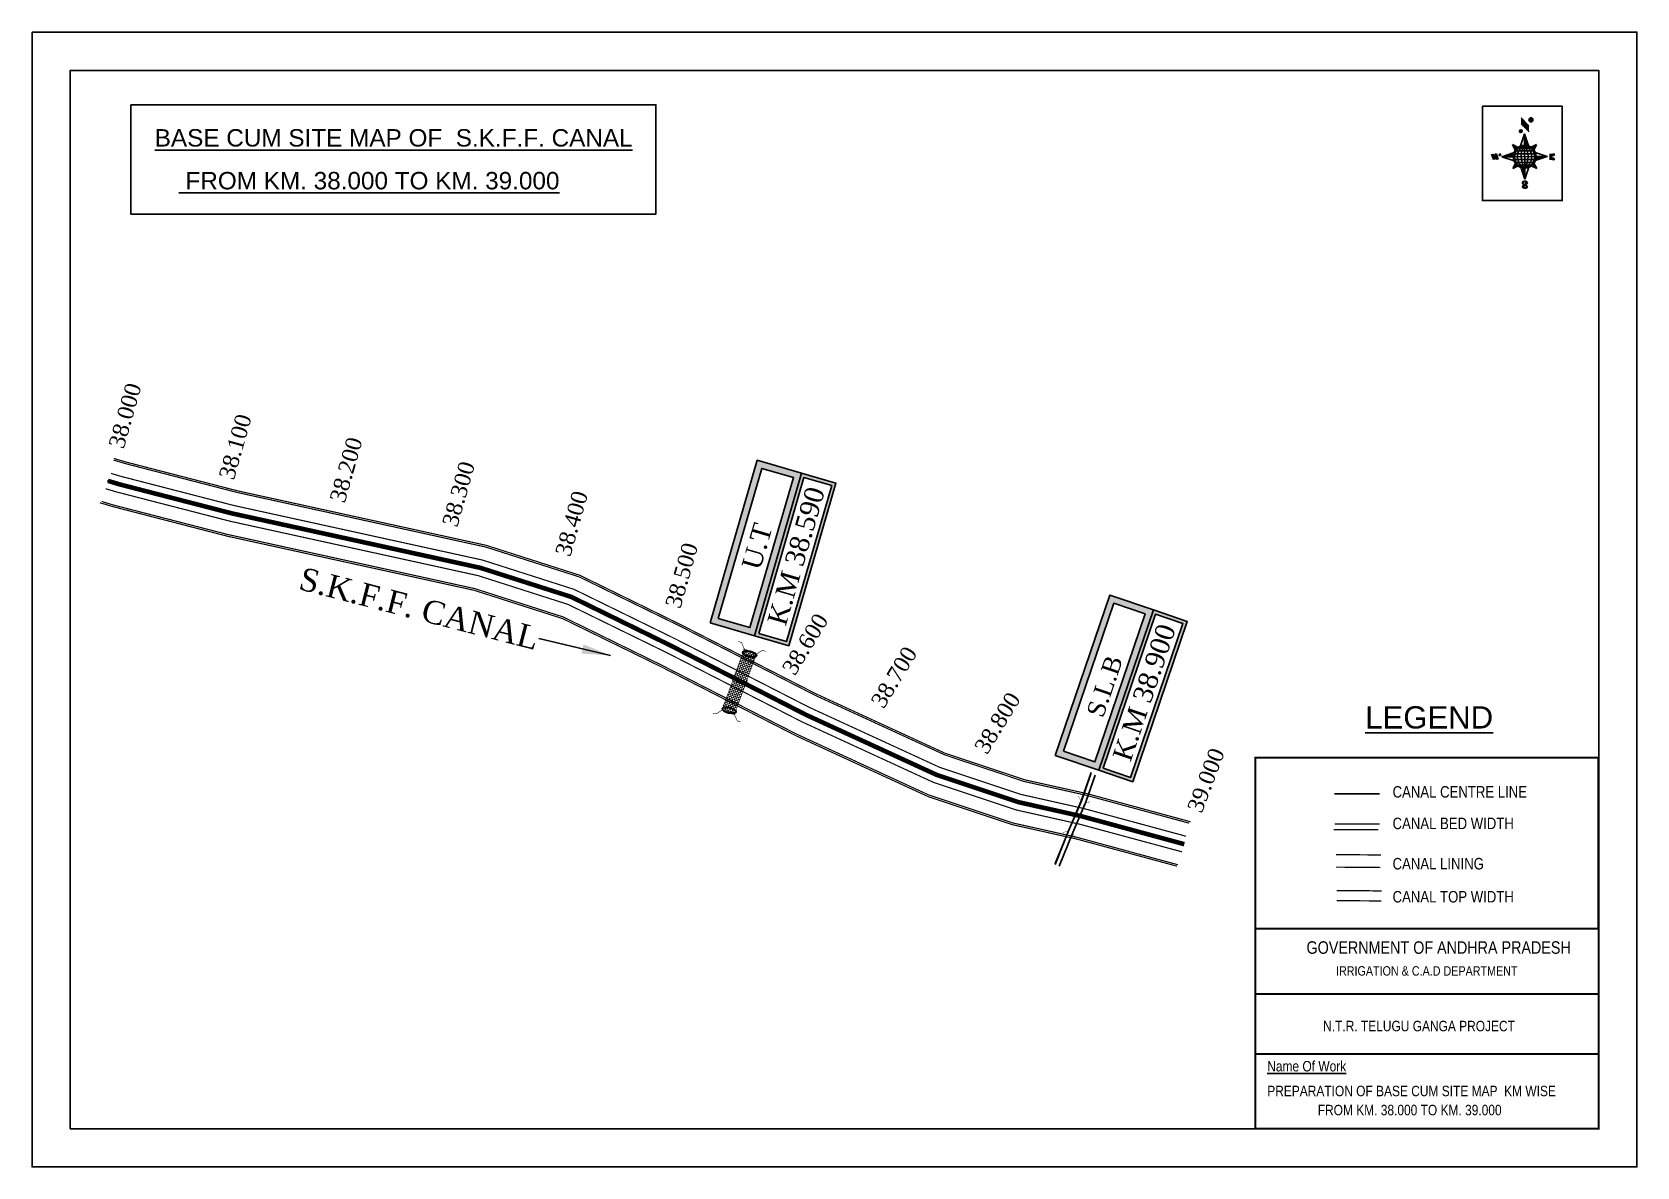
# Model space of a CAD drawing. Header units: inches. Extents: x 16 to 1414, y 9 to 998.
import ezdxf
from ezdxf.enums import TextEntityAlignment as Align

# ---------------------------------------------------------------- set-up
doc = ezdxf.new("R2010")
doc.units = ezdxf.units.IN
doc.header["$MEASUREMENT"] = 0
doc.linetypes.add('ACAD_ISO02W100', pattern=[15, 12, -3])
for name, color, linetype in [('AQUADUCT', 1, 'Continuous'), ('bed with', 5, 'Continuous'), ('BLOCK', 7, 'Continuous'), ('bord', 1, 'Continuous'), ('C LINE COO', 6, 'Continuous'), ('cahnige', 7, 'Continuous'), ('FRAME 025', 7, 'Continuous'), ('laying', 4, 'Continuous'), ('lining', 4, 'Continuous'), ('ROAD', 6, 'Continuous'), ('SLB', 11, 'Continuous'), ('STREAM', 4, 'Continuous'), ('TABLE', 7, 'Continuous'), ('TEXT', 7, 'Continuous'), ('TITLEBLOCK', 7, 'Continuous'), ('top of bund', 1, 'Continuous'), ('UT', 173, 'ACAD_ISO02W100'), ('V', 6, 'Continuous'), ('ZSTU', 7, 'Continuous')]:
    doc.layers.add(name, color=color, linetype=linetype)
doc.styles.add('5mm', font='times.ttf', dxfattribs={"height": 3})
doc.styles.add('A', font='arial.ttf')
doc.styles.add('ARIALN', font='ARIALN.TTF')
doc.styles.get("Standard").update_dxf_attribs({"font": 'arial.ttf'})
doc.dimstyles.get("Standard").update_dxf_attribs({"dimtxt": 0.18, "dimasz": 0.18, "dimexe": 0.18, "dimexo": 0.0625, "dimgap": 0.09, "dimtad": 0, "dimtih": 1, "dimtoh": 1, "dimdec": 4, "dimzin": 0, "dimdsep": 46, "dimtxsty": 'Standard', "dimcen": 0.09, "dimadec": 0, "dimazin": 0, "dimtfac": 1, "dimtdec": 4, "dimtofl": 0, "dimtmove": 0, "dimatfit": 3, "dimfxl": 1, "dimtolj": 1, "dimtzin": 0, "dimarcsym": 0})
pattern_1 = [(267.297113149, (-8720374.938, 50637915.138), (10.5367255337, -0.497431438), [])]
pattern_2 = [(357.297113149, (-8720374.938, 50637915.138), (0.497431438, 10.5367255337), [])]

# ---------------------------------------------------------------- blocks, each defined once
blk = doc.blocks.new('GGF')
at = {"layer": 'STREAM'}
h = blk.add_hatch(dxfattribs=at)
h.set_pattern_fill('DASH', color=256, scale=10, angle=-6.0827, style=0)
h.set_pattern_definition([(353.91726508, (-115347.3726, 1016.3876), (1.3754179499, 1.1105068496), [1.25, -1.25])])
h.paths.add_polyline_path([(406186.8, 1485623.9), (406186.3, 1485618.2), (406185.8, 1485612.4), (406242.6, 1485608.9), (406242.9, 1485614.6), (406243.1, 1485620.4)])
at = {"layer": 'laying', "linetype": 'ByBlock', "extrusion": (0, 0, -1)}
for centre in [(406188.8, 1485618.1), (406240.8, 1485615)]:
    blk.add_ellipse(centre, major_axis=(0.4, -6.37), ratio=0.388717, dxfattribs=at)
at = {"layer": 'laying', "linetype": 'ByBlock'}
for points in [[(406189.2, 1485612.2), (406189.1, 1485612.2), (406189.1, 1485612.2), (406188.9, 1485612.3), (406188.8, 1485612.4), (406188.5, 1485612.6), (406188.4, 1485612.8), (406188, 1485613.3), (406187.7, 1485613.9), (406187.3, 1485615.2), (406187.1, 1485615.9), (406186.9, 1485617.5), (406186.8, 1485618.3), (406186.8, 1485619.9), (406186.9, 1485620.7), (406187.2, 1485622.1), (406187.4, 1485622.7), (406187.7, 1485623.4), (406187.9, 1485623.6), (406188.1, 1485623.8), (406188.2, 1485623.9), (406188.4, 1485624), (406188.5, 1485624), (406188.6, 1485623.9), (406188.7, 1485623.9), (406189, 1485623.8), (406189.1, 1485623.6), (406189.4, 1485623.3), (406189.5, 1485623.1), (406190, 1485622.3), (406190.2, 1485621.6), (406190.6, 1485620), (406190.8, 1485619), (406190.9, 1485617.2), (406190.8, 1485616.3), (406190.6, 1485614.6), (406190.4, 1485613.9), (406190.1, 1485613), (406189.9, 1485612.8), (406189.6, 1485612.4), (406189.5, 1485612.4), (406189.3, 1485612.3), (406189.3, 1485612.2), (406189.2, 1485612.2)], [(406241.2, 1485609.1), (406241.1, 1485609.1), (406241, 1485609.1), (406240.8, 1485609.2), (406240.7, 1485609.3), (406240.5, 1485609.5), (406240.4, 1485609.6), (406240, 1485610.2), (406239.7, 1485610.7), (406239.3, 1485612), (406239.1, 1485612.8), (406238.9, 1485614.4), (406238.8, 1485615.2), (406238.8, 1485616.8), (406238.9, 1485617.6), (406239.1, 1485618.9), (406239.3, 1485619.5), (406239.7, 1485620.2), (406239.8, 1485620.4), (406240.1, 1485620.7), (406240.2, 1485620.8), (406240.4, 1485620.8), (406240.4, 1485620.8), (406240.6, 1485620.8), (406240.7, 1485620.8), (406241, 1485620.6), (406241.1, 1485620.5), (406241.4, 1485620.2), (406241.5, 1485620), (406241.9, 1485619.2), (406242.2, 1485618.5), (406242.6, 1485616.8), (406242.7, 1485615.9), (406242.8, 1485614.1), (406242.8, 1485613.1), (406242.6, 1485611.5), (406242.4, 1485610.7), (406242, 1485609.9), (406241.9, 1485609.6), (406241.6, 1485609.3), (406241.5, 1485609.2), (406241.3, 1485609.1), (406241.2, 1485609.1), (406241.2, 1485609.1)]]:
    blk.add_open_spline(points, degree=3, knots=[0, 0, 0, 0, 0.189072, 0.189072, 0.378144, 0.378144, 0.567217, 0.567217, 0.964238, 0.964238, 1.36126, 1.36126, 1.758281, 1.758281, 2.155303, 2.155303, 2.552324, 2.552324, 2.807761, 2.807761, 3.01244, 3.01244, 3.217119, 3.217119, 3.421798, 3.421798, 3.626477, 3.626477, 3.831155, 3.831155, 4.280923, 4.280923, 4.73069, 4.73069, 5.180458, 5.180458, 5.630225, 5.630225, 5.896844, 5.896844, 6.112115, 6.112115, 6.283185, 6.283185, 6.283185, 6.283185], dxfattribs=at)
at = {"layer": 'UT', "ltscale": 0.2, "const_width": 0.5}
for points in [[(406181, 1485605.6), (406181.2, 1485608.6), (406185.8, 1485612.4), (406186.3, 1485618.2), (406186.8, 1485623.9), (406182.5, 1485628), (406182.5, 1485631)], [(406186.8, 1485623.9), (406243.1, 1485620.4)], [(406247.7, 1485627.4), (406247.6, 1485624.4), (406243.1, 1485620.4), (406242.9, 1485614.6), (406242.6, 1485608.9), (406247.1, 1485604.9), (406247.3, 1485602)], [(406185.8, 1485612.4), (406242.6, 1485608.9)]]:
    blk.add_lwpolyline(points, dxfattribs=at)
blk = doc.blocks.new('FGDFGDFG6YURT')
at = {"layer": 'ROAD', "color": 1, "linetype": 'Continuous', "lineweight": 25}
for points in [[(386103.5, 1482907.4, 0), (386134.5, 1482913, 0), (386162.3, 1482917.4, 0), (386187, 1482923.1, 0)], [(386104.2, 1482903.5, 0), (386135.2, 1482909.2, 0), (386163.1, 1482913.6, 0), (386187.9, 1482919.3, 0)], [(386104.3, 1482907.7, 0), (386135.3, 1482913.3, 0), (386163.2, 1482917.7, 0), (386188, 1482923.4, 0)]]:
    blk.add_polyline3d(points, dxfattribs=at)
at = {"layer": 'SLB'}
for points, const_width in [([(386134.6, 1482913.4), (386134.2, 1482913.4), (386130.6, 1482916.6)], 0.3), ([(386134.6, 1482913.4), (386148.2, 1482915.4), (386161.8, 1482917.9)], 0.5), ([(386161.9, 1482914.1), (386148.3, 1482911.6), (386134.8, 1482908.7)], 0.5), ([(386162, 1482918.2), (386148.4, 1482915.7), (386134.9, 1482912.9)], 0.5), ([(386161.8, 1482917.9), (386162.2, 1482917.9), (386164.8, 1482922)], 0.3), ([(386161.9, 1482914.1), (386162.2, 1482914), (386165.9, 1482910.9)], 0.3), ([(386134.8, 1482908.7), (386134.5, 1482908.7), (386131.9, 1482904.6)], 0.3)]:
    blk.add_lwpolyline(points, dxfattribs=dict(at, const_width=const_width))
blk = doc.blocks.new('*X5')
at = {"color": 0, "linetype": 'Continuous'}
for p, q in [((6321.6, 240.5), (6322.3, 241.2)), ((6321.6, 240.3), (6322.3, 241)), ((6321.6, 240.1), (6322.3, 240.8)), ((6321.6, 239.9), (6322.4, 240.7)), ((6321.6, 239.8), (6322.4, 240.6)), ((6321.6, 239.6), (6322.5, 240.5)), ((6321.6, 239.4), (6322.5, 240.3)), ((6321.6, 239.2), (6322.6, 240.2)), ((6321.7, 239.1), (6322.6, 240.1)), ((6321.8, 240.8), (6322.4, 241.4)), ((6321.8, 239), (6322.7, 240)), ((6321.8, 239), (6322.8, 239.9)), ((6321.9, 238.9), (6322.9, 239.8)), ((6322, 238.8), (6323, 239.7)), ((6322.1, 241.3), (6322.4, 241.6)), ((6322.1, 238.7), (6323.1, 239.6)), ((6322.2, 238.6), (6323.1, 239.6)), ((6322.3, 238.5), (6323.2, 239.5)), ((6322.4, 238.5), (6323.3, 239.4)), ((6322.5, 238.4), (6323.4, 239.3)), ((6322.7, 238.4), (6323.6, 239.3)), ((6322.8, 238.3), (6323.7, 239.2)), ((6322.9, 238.3), (6323.8, 239.1)), ((6323.1, 238.2), (6323.9, 239.1)), ((6323.2, 238.2), (6324, 239)), ((6323.3, 238.2), (6324.2, 239)), ((6323.5, 238.1), (6324.3, 238.9)), ((6323.7, 238.1), (6324.4, 238.9)), ((6323.8, 238.1), (6324.6, 238.8)), ((6324.1, 238.2), (6324.7, 238.8)), ((6324.3, 238.3), (6324.9, 238.8)), ((6324.6, 238.3), (6325.1, 238.8)), ((6324.8, 238.4), (6325.2, 238.8)), ((6325.1, 238.5), (6325.4, 238.8)), ((6325.4, 238.6), (6325.6, 238.8))]:
    blk.add_line(p, q, dxfattribs=at)
blk = doc.blocks.new('*X4')
at = {"color": 0, "linetype": 'Continuous'}
for p, q in [((6324.4, 240.3), (6324.5, 240.4)), ((6324.6, 240.3), (6324.8, 240.5)), ((6324.7, 240.2), (6325, 240.5)), ((6324.8, 240.2), (6325.2, 240.6)), ((6325, 240.1), (6325.5, 240.6)), ((6325.1, 240.1), (6325.6, 240.6)), ((6325.2, 240), (6325.8, 240.6)), ((6325.3, 240), (6326, 240.6)), ((6325.4, 239.9), (6326.1, 240.6)), ((6325.5, 239.8), (6326.2, 240.5)), ((6325.6, 239.8), (6326.3, 240.5)), ((6325.7, 239.7), (6326.5, 240.4)), ((6325.9, 239.6), (6326.6, 240.3)), ((6326, 239.5), (6326.7, 240.3)), ((6326, 239.4), (6326.8, 240.2)), ((6326.1, 239.3), (6327, 240.2)), ((6326.2, 239.3), (6327.1, 240.1)), ((6326.3, 239.2), (6327.1, 240)), ((6326.4, 239.1), (6327.2, 239.9)), ((6326.5, 239), (6327.3, 239.8)), ((6326.5, 238.9), (6327.4, 239.7)), ((6326.6, 238.8), (6327.5, 239.6)), ((6326.7, 238.7), (6327.5, 239.5)), ((6326.8, 238.6), (6327.6, 239.4)), ((6326.8, 238.5), (6327.7, 239.3)), ((6326.8, 236.5), (6327.4, 237)), ((6326.9, 238.3), (6327.8, 239.2)), ((6326.9, 238.2), (6327.9, 239.1)), ((6326.9, 236.8), (6327.6, 237.4)), ((6327, 238.1), (6327.8, 239)), ((6327, 237.9), (6327.8, 238.8)), ((6327, 237.8), (6327.8, 238.6)), ((6327, 237.6), (6327.8, 238.4)), ((6327, 237.4), (6327.8, 238.2)), ((6327, 237.3), (6327.8, 238)), ((6327, 237.1), (6327.8, 237.9))]:
    blk.add_line(p, q, dxfattribs=at)
blk = doc.blocks.new('H')
at = {"layer": 'bord', "extrusion": (0.000427885, 0.004792, 0.999988)}
h = blk.add_hatch(dxfattribs=at)
h.set_pattern_fill('LINE', color=8, scale=84.387686, angle=-2.7029, style=0)
h.set_pattern_definition(pattern_2)
h.paths.add_polyline_path([(-492, 786, -0.090992), (-448, 775), (-486, 912)])
h = blk.add_hatch(dxfattribs=at)
h.set_pattern_fill('LINE', color=8, scale=84.387686, angle=-92.7029, style=0)
h.set_pattern_definition(pattern_1)
h.paths.add_polyline_path([(-625, 665, -0.090992), (-615, 710), (-751, 671)])
h = blk.add_hatch(dxfattribs=at)
h.set_pattern_fill('LINE', color=8, scale=84.387686, angle=-92.7029, style=0)
h.set_pattern_definition(pattern_1)
h.paths.add_polyline_path([(-246, 647), (-372, 653, -0.090992), (-382, 609)])
h = blk.add_hatch(dxfattribs=at)
h.set_pattern_fill('LINE', color=8, scale=84.387686, angle=-2.7029, style=0)
h.set_pattern_definition(pattern_2)
h.paths.add_polyline_path([(-504, 533, -0.090992), (-549, 543), (-510, 406)])
for p, q in [((-516, 1087, -1217), (-432, 994, -1217)), ((-538, 774, -1216), (-487, 906, -1216)), ((-519, 1020, -1217), (-435, 927, -1216)), ((-487, 906, -1216), (-493, 780, -1216)), ((-487, 906, -1216), (-448, 769, -1216)), ((-627, 794, -1216), (-567, 760, -1216)), ((-627, 794, -1216), (-584, 747, -1215)), ((-599, 731, -1215), (-627, 794, -1216)), ((-421, 753, -1216), (-359, 781, -1216)), ((-359, 781, -1216), (-405, 739, -1216)), ((-359, 781, -1216), (-392, 721, -1215)), ((-865, 701, -1215), (-847, 638, -1215)), ((-847, 700, -1215), (-829, 637, -1215)), ((-829, 699, -1215), (-811, 636, -1215)), ((-829, 699, -1215), (-811, 698, -1215)), ((-811, 698, -1215), (-794, 635, -1215)), ((-752, 665, -1215), (-615, 704, -1215)), ((-752, 665, -1215), (-625, 659, -1215)), ((-619, 614, -1215), (-752, 665, -1215)), ((-639, 526, -1214), (-606, 585, -1215)), ((-639, 526, -1214), (-593, 568, -1215)), ((-577, 553, -1215), (-639, 526, -1214)), ((-371, 513, -1214), (-431, 546, -1215)), ((-371, 513, -1214), (-414, 560, -1215)), ((-399, 576, -1215), (-371, 513, -1214)), ((-246, 641, -1215), (-383, 603, -1215)), ((-379, 693, -1215), (-246, 641, -1215)), ((-373, 647, -1215), (-246, 641, -1215)), ((-213, 669, -1215), (-217, 601, -1215)), ((-197, 600, -1215), (-194, 668, -1215)), ((-511, 400, -1214), (-549, 537, -1214)), ((-460, 533, -1215), (-511, 400, -1214)), ((-505, 527, -1214), (-511, 400, -1214))]:
    blk.add_line(p, q, dxfattribs=at)
at = {"layer": 'bord', "color": 8, "linetype": 'ByBlock', "extrusion": (0.000427885, 0.004792, 0.999988)}
for p, q in [((-386, 711, -1215), (-605, 722, -1215)), ((-411, 744, -1216), (-578, 752, -1216)), ((-493, 780, -1216), (-505, 527, -1214)), ((-373, 647, -1215), (-625, 659, -1215)), ((-378, 616, -1215), (-623, 628, -1215)), ((-375, 679, -1215), (-620, 691, -1215)), ((-392, 585, -1215), (-611, 595, -1215)), ((-420, 555, -1215), (-587, 562, -1215))]:
    blk.add_line(p, q, dxfattribs=at)
at = {"layer": 'bord', "extrusion": (0.000427885, 0.004792, 0.999988), "elevation": -1212}
for points, const_width in [([(-522, 960), (-516, 1093)], 1.61), ([(-434, 933), (-428, 1066)], 1.61), ([(-870, 707), (-846, 706)], 0.642), ([(-829, 643), (-855, 644)], 0.642), ([(-829, 643), (-821, 678)], 0.642), ([(-811, 642), (-784, 641)], 0.642), ([(-793, 641), (-782, 694)], 0.642), ([(-177, 605), (-226, 607)], 0.706), ([(-223, 676), (-174, 673)], 0.706), ([(-195, 645), (-185, 644)], 0.706)]:
    blk.add_lwpolyline(points, dxfattribs=dict(at, const_width=const_width))
for points, const_width in [([(-414, 1073, 1), (-398, 1058, 1)], 22.3), ([(-530, 950, 1), (-520, 939, 1)], 14.8), ([(-776, 697, 1), (-769, 690, 1)], 8.9), ([(-180, 618, 1), (-173, 611, 1)], 9.79), ([(-178, 667, 1), (-171, 660, 1)], 9.79), ([(-490, 362, 1), (-498, 369, 1)], 11.1), ([(-525, 322, 1), (-533, 329, 1)], 11.1)]:
    blk.add_lwpolyline(points, format="xyb", close=True, dxfattribs=dict(at, const_width=const_width))
for points in [[(-537, 317), (-531, 310), (-520, 307), (-505, 307), (-494, 310), (-486, 318), (-487, 326), (-491, 333), (-494, 336), (-503, 341), (-522, 347), (-530, 352), (-534, 355), (-537, 363), (-537, 373), (-530, 381), (-520, 384), (-504, 384), (-493, 380), (-487, 373)], [(-522, 348), (-526, 354), (-528, 361), (-528, 371), (-526, 375), (-521, 381), (-515, 384)], [(-505, 307), (-499, 312), (-497, 319), (-497, 327), (-501, 335), (-509, 343)]]:
    blk.add_lwpolyline(points, dxfattribs=at)
at = {"layer": 'bord', "extrusion": (0.000427885, 0.004792, 0.999988)}
for centre, radius in [((-406, 1065, -1212), 22.3), ((-525, 944, -1212), 14.8), ((-498, 659, -1212), 127), ((-773, 694, -1212), 8.9), ((-177, 615, -1212), 9.79), ((-174, 663, -1212), 9.79), ((-494, 365, -1212), 11.1), ((-529, 325, -1212), 11.1)]:
    blk.add_circle(centre, radius, dxfattribs=at)
at = {"layer": 'bord', "color": 8, "linetype": 'ByBlock', "extrusion": (0.000427885, 0.004792, 0.999988)}
for centre, radius, start, end in [((-482, 658, -1212), 128, 94.9254, 259.6691), ((-437, 656, -1212), 141, 113.2864, 241.308), ((-316, 651, -1212), 222, 142.5892, 212.0053), ((-560, 662, -1212), 141, 293.2864, 61.308), ((-681, 668, -1212), 222, 322.5892, 32.0053), ((-515, 660, -1212), 128, 274.9254, 79.6691)]:
    blk.add_arc(centre, radius, start, end, dxfattribs=at)
at = {"layer": 'bord', "extrusion": (0.000427885, 0.004792, 0.999988)}
for points in [[(-516, 1093, -1212), (-431, 1000, -1212), (-519, 1026, -1212), (-434, 933, -1212)], [(-864, 707, -1212), (-846, 706, -1212), (-846, 644, -1212), (-829, 643, -1212)], [(-829, 705, -1212), (-811, 704, -1212), (-811, 642, -1212), (-793, 641, -1212)], [(-193, 674, -1212), (-197, 606, -1212), (-213, 675, -1212), (-216, 607, -1212)]]:
    blk.add_solid(points, dxfattribs=at)
at = {"layer": 'bord', "extrusion": (0.000427885, 0.004792, 0.999988), "xscale": 7.977342409717546, "yscale": 7.977342408231451, "zscale": 7.977342408476333, "rotation": 138.0840426661453}
for name, p in [('*X4', (38301, -31929, -1212)), ('*X5', (38314, -31951, -1212))]:
    blk.add_blockref(name, p, dxfattribs=at)
blk = doc.blocks.new('KKKK')
at = {"layer": 'cahnige', "color": 1, "style": '5mm'}
blk.add_text('S.K.F.F. CANAL', height=20, rotation=19.1758, dxfattribs=at).set_placement((317677.4, 1602113.8))
at = {"layer": 'ZSTU', "color": 1}
blk.add_leader([(317936.6, 1602216.4), (317876.5, 1602194.2)], dimstyle='Standard', override={"dimasz": 25, "dimgap": 0.09, "dimtad": 0}, dxfattribs=at)

msp = doc.modelspace()

# ---------------------------------------------------------------- hatches: boundary and pattern name
at = {"layer": 'C LINE COO'}
h = msp.add_hatch(color=135, dxfattribs=at)
h.set_gradient(color1=(141, 177, 78), color2=(107, 135, 59), one_color=1, tint=0.38)
h.paths.add_polyline_path([(613.6, 487.3), (651.5, 618.1), (679.2, 610), (641.2, 479.3)], flags=16)
h.paths.add_polyline_path([(606.5, 483.4), (647.6, 625.1), (686.2, 613.9), (645.1, 472.2)])
h = msp.add_hatch(color=200, dxfattribs=at)
h.paths.add_polyline_path([(648.9, 474.2), (688.3, 610.2), (712.5, 603.2), (673, 467.2)], flags=16)
h.paths.add_polyline_path([(645.1, 472.2), (686.2, 613.9), (716.2, 605.2), (675.1, 463.5)])
h = msp.add_hatch(color=135, dxfattribs=at)
h.set_gradient(color1=(141, 177, 78), color2=(107, 135, 59), one_color=1, tint=0.38)
h.paths.add_polyline_path([(914.4, 371.6), (958.3, 500.5), (985.5, 491.2), (941.7, 362.3)], flags=16)
h.paths.add_polyline_path([(907.2, 368), (954.7, 507.7), (992.8, 494.8), (945.2, 355)])
h = msp.add_hatch(color=200, dxfattribs=at)
h.paths.add_polyline_path([(949.1, 356.9), (994.7, 490.9), (1018.5, 482.8), (972.9, 348.8)], flags=16)
h.paths.add_polyline_path([(945.2, 355), (992.8, 494.8), (1022.3, 484.7), (974.8, 345)])

# ---------------------------------------------------------------- linework, layer by layer
at = {"linetype": 'ByBlock'}
for points in [[(15.7, 998.2), (1414.1, 998.2), (1414.1, 9.4), (15.7, 9.4)], [(1380.8, 42.7), (49, 42.7), (49, 964.9), (1380.8, 964.9)]]:
    msp.add_lwpolyline(points, close=True, dxfattribs=at)
at = {"linetype": 'ByBlock', "elevation": -0.1}
msp.add_lwpolyline([(1279.5, 933.6), (1349.1, 933.6), (1349.1, 851.4), (1279.5, 851.4)], close=True, dxfattribs=at)
at = {"layer": 'bed with'}
for points, const_width in [([(1021.3, 297.5), (931.6, 321.8), (877.2, 334), (806.5, 357.6), (693, 409.8), (575.4, 469.9), (488.1, 512.6), (408.1, 538.2), (191.6, 585.7), (93.6, 611), (84.5, 613.7)], 1), ([(1017.8, 283.9), (928.2, 308.1), (873.4, 320.4), (801.3, 344.4), (686.8, 397.1), (569.1, 457.3), (482.8, 499.5), (404.4, 524.6), (188.3, 572), (89.8, 597.4), (79.9, 600.3)], 1), ([(1190, 308.1), (1186.5, 308.2), (1150.8, 308.2)], 1.11), ([(1188.7, 303.3), (1186.4, 303.3), (1150, 303.3), (1149.8, 303.3)], 1.11)]:
    msp.add_lwpolyline(points, dxfattribs=dict(at, const_width=const_width))
at = {"layer": 'BLOCK', "color": 4}
for p in [(81.8, 607.2), (178.5, 581.8), (276.1, 559.9), (373.8, 538.5), (469.9, 511), (560.8, 469.2), (649.9, 423.9), (739.9, 380.4), (832.1, 341.6)]:
    msp.add_point(p, dxfattribs=at)
at = {"layer": 'C LINE COO', "color": 105}
for points in [[(606.5, 483.4), (647.6, 625.1), (686.2, 613.9), (645.1, 472.2)], [(613.6, 487.3), (651.5, 618.1), (679.2, 610), (641.2, 479.3)], [(907.2, 368), (954.7, 507.7), (992.8, 494.8), (945.2, 355)], [(914.4, 371.6), (958.3, 500.5), (985.5, 491.2), (941.7, 362.3)]]:
    msp.add_lwpolyline(points, close=True, dxfattribs=at)
at = {"layer": 'C LINE COO', "const_width": 4}
msp.add_lwpolyline([(1019.7, 290.6), (929.9, 315), (875.3, 327.2), (803.9, 351), (689.9, 403.4), (572.3, 463.6), (485.5, 506.1), (406.3, 531.4), (190, 578.8), (91.7, 604.2), (81.8, 607.2)], dxfattribs=at)
at = {"layer": 'C LINE COO'}
for p in [(632.5, 432.8), (926.7, 315.7)]:
    msp.add_point(p, dxfattribs=at)
at = {"layer": 'FRAME 025', "lineweight": -3, "const_width": 1.82}
for points in [[(1081.7, 366), (1380.4, 366), (1380.4, 217), (1081.7, 217)], [(1081.7, 217), (1380.8, 217), (1380.8, 42.7), (1081.7, 42.7)]]:
    msp.add_lwpolyline(points, close=True, dxfattribs=at)
for points in [[(1081.7, 160.1), (1380.8, 160.1)], [(1081.7, 107.8), (1380.8, 107.8)], [(1081.7, 42.7), (1380.8, 42.7)]]:
    msp.add_lwpolyline(points, dxfattribs=at)
at = {"layer": 'lining'}
for points, const_width in [([(1023.9, 308.9), (934.4, 333.2), (880.3, 345.2), (810.8, 368.5), (698.1, 420.3), (580.7, 480.4), (492.5, 523.5), (411.1, 549.5), (194.3, 597.1), (96.7, 622.3), (86.7, 625.3)], 1), ([(1014.1, 272.7), (925.4, 296.8), (870.3, 309.1), (797, 333.5), (681.7, 386.6), (563.9, 446.8), (478.5, 488.6), (401.4, 513.3), (185.6, 560.6), (86.7, 586.1), (76.4, 589.2)], 1), ([(1151.9, 281.5), (1179.3, 281.3), (1191.2, 281.1)], 1.11), ([(1151.9, 270.6), (1181.7, 270.4), (1190.6, 270.3)], 1.11)]:
    msp.add_lwpolyline(points, dxfattribs=dict(at, const_width=const_width))
at = {"layer": 'top of bund', "color": 1, "const_width": 1}
for points in [[(1025.2, 310.1), (934.8, 334.7), (880.7, 346.7), (811.3, 369.8), (698.8, 421.6), (581.3, 481.7), (493, 524.9), (411.5, 551), (194.7, 598.5), (97.1, 623.7), (87, 626.7)], [(1013.4, 271.4), (925.1, 295.3), (869.9, 307.6), (796.4, 332.1), (681.1, 385.2), (563.2, 445.5), (477.9, 487.2), (401, 511.8), (185.3, 559.1), (86.3, 584.7), (74.8, 588.1)]]:
    msp.add_lwpolyline(points, dxfattribs=at)
at = {"layer": 'top of bund', "const_width": 1.11}
for points in [[(1152.5, 250.2), (1179.8, 250), (1191.8, 249.8)], [(1191.3, 241.1), (1182.5, 241.2), (1152.6, 241.4)]]:
    msp.add_lwpolyline(points, dxfattribs=at)
at = {"layer": 'V', "color": 6, "const_width": 0.254}
msp.add_lwpolyline([(1189.8, 334.4), (1186.9, 334.4), (1150.7, 334.4)], dxfattribs=at)
at = {"layer": 'V', "color": 6}
msp.add_lwpolyline([(1150.7, 334.4), (1189.8, 334.4)], dxfattribs=at)
at = {"layer": 'ZSTU'}
msp.add_lwpolyline([(101.8, 934.9), (559.3, 934.9), (559.3, 839.6), (101.8, 839.6)], close=True, dxfattribs=at)
at = {"layer": 'ZSTU', "color": 200}
for points in [[(645.1, 472.2), (686.2, 613.9), (716.2, 605.2), (675.1, 463.5)], [(648.9, 474.2), (688.3, 610.2), (712.5, 603.2), (673, 467.2)], [(945.2, 355), (992.8, 494.8), (1022.3, 484.7), (974.8, 345)], [(949.1, 356.9), (994.7, 490.9), (1018.5, 482.8), (972.9, 348.8)]]:
    msp.add_lwpolyline(points, close=True, dxfattribs=at)

# ---------------------------------------------------------------- block references
at = {"layer": 'AQUADUCT', "color": 1, "xscale": 0.07807340295334138, "yscale": 0.07807340286672115, "zscale": 0.07807340292724047, "rotation": 3.078330652974644}
msp.add_blockref('H', (1357.9, 840.9, 94.8), dxfattribs=at)
at = {"layer": 'laying', "color": 6, "linetype": 'ByBlock', "rotation": 253.4808201761213}
msp.add_blockref('GGF', (-1308163.5, 812294.6), dxfattribs=at)
at = {"layer": 'laying', "color": 1, "linetype": 'ByBlock', "rotation": 57.74968126314618}
msp.add_blockref('FGDFGDFG6YURT', (1049006.5, -1117572.3), dxfattribs=at)
at = {"layer": 'ZSTU', "rotation": 326.4025048924216}
msp.add_blockref('KKKK', (-1150898.8, -1158172), dxfattribs=at)

# ---------------------------------------------------------------- texts
at = {"layer": 'cahnige', "style": '5mm'}
for s, rotation, p in [('38.000', 74.2029, (95.5, 634.4)), ('38.100', 74.2029, (191.5, 607.3)), ('38.200', 74.2029, (288.1, 587.2)), ('38.300', 74.2029, (386.1, 566.1)), ('38.400', 74.2029, (484.6, 540.4)), ('38.500', 74.2029, (580.5, 495.2)), ('38.600', 58.7455, (680.3, 436.7)), ('38.700', 58.7455, (757.7, 407.9)), ('38.800', 58.7455, (847.8, 368)), ('39.000', 69.2213, (1034.8, 316.9))]:
    msp.add_text(s, height=13.88, rotation=rotation, dxfattribs=at).set_placement(p)
at = {"layer": 'TABLE', "extrusion": (0.000201441, 0.004807, 0.999988), "style": 'A'}
msp.add_text('%%ULEGEND', height=19.4, rotation=359.9999, dxfattribs=at).set_placement((1233.1, 401.1, 2.2), align=Align.MIDDLE)
at = {"layer": 'TEXT', "color": 6}
for s, p in [('%%UBASE CUM SITE MAP OF  S.K.F.F. CANAL', (122.6, 898.5)), ('%%U FROM KM. 38.000 TO KM. 39.000', (143.5, 861.2))]:
    msp.add_text(s, height=15.155, dxfattribs=at).set_placement(p)
at = {"layer": 'TITLEBLOCK', "extrusion": (0.000201441, 0.004807, 0.999988), "style": 'ARIALN'}
for s, height, p in [('CANAL CENTRE LINE', 10.003, (1201.2, 331.2, 1.8)), ('CANAL BED WIDTH', 10.003, (1201.2, 303.7, 1.7)), ('CANAL LINING', 10.003, (1201.2, 268.6, 1.5)), ('CANAL TOP WIDTH', 10.003, (1201.2, 239.8, 1.4)), ('GOVERNMENT OF ANDHRA PRADESH ', 10.9, (1126.2, 195.1, -0.3)), ('IRRIGATION & C.A.D DEPARTMENT', 8.175, (1151.9, 176.1, -0.3)), ('N.T.R. TELUGU GANGA PROJECT', 9.084, (1140.7, 127.6, -0.2)), ('%%UName Of Work', 9.084, (1092, 92.6, -0.4)), ('PREPARATION OF BASE CUM SITE MAP  KM WISE', 9.084, (1092, 71, -0.5))]:
    msp.add_text(s, height=height, rotation=359.9999, dxfattribs=at).set_placement(p)
at = {"layer": 'TITLEBLOCK', "style": 'ARIALN'}
msp.add_text(' FROM KM. 38.000 TO KM. 39.000', height=9.084, rotation=359.9999, dxfattribs=at).set_placement((1133.1, 54.4))
at = {"layer": 'ZSTU', "style": '5mm'}
for s, height, rotation, p in [('K.M 38.590', 16.84, 73.8133, (672.3, 480)), ('U.T', 16.84, 73.8133, (649.9, 528.4)), ('K.M 38.900', 16.84, 71.2016, (972.8, 361.6)), ('S.L.B', 15.47, 71.2016, (948.8, 399.9))]:
    msp.add_text(s, height=height, rotation=rotation, dxfattribs=at).set_placement(p)

doc.saveas('drawing.dxf')
